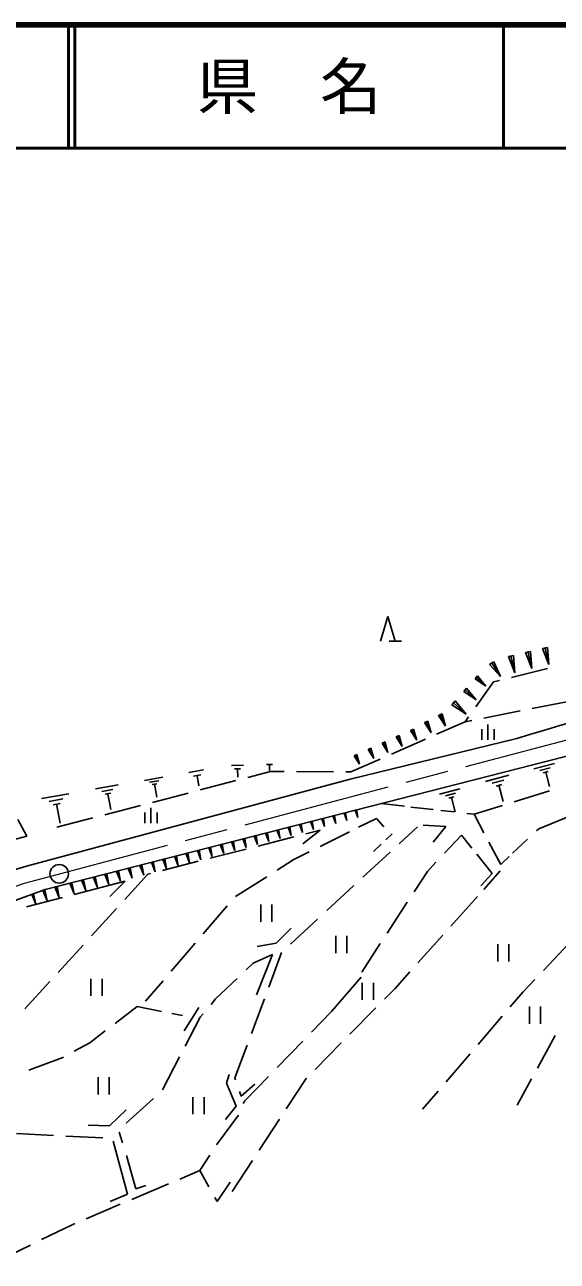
# Model space of a CAD drawing. Units: millimetres, scale not verified. Extents: x 40000 to 680000, y 20000 to 380000.
# Drawn here: x 294194 to 337360, y 279714 to 380000 of the extents above; entities that cross this region are included whole.
import ezdxf
from ezdxf.enums import TextEntityAlignment as Align

# ---------------------------------------------------------------- set-up
doc = ezdxf.new("R2010")
doc.units = ezdxf.units.MM
doc.header["$LTSCALE"] = 1000
doc.linetypes.add('CHAIN', pattern=[18.5, 12, -1.5, 3.5, -1.5])
for name, color, linetype, lineweight in [('M-BGD', 7, 'Continuous', 25), ('M-BMK', 2, 'CHAIN', 13), ('M-BMK-SRVR', 3, 'Continuous', 25), ('M-TTL', 2, 'Continuous', 140), ('M-TTL-LINE', 7, 'Continuous', 50)]:
    doc.layers.add(name, color=color, linetype=linetype, lineweight=lineweight)
doc.layers.add('M-TTL-TXT', color=7, linetype='Continuous')
doc.styles.add('ＭＳ ゴシック', font='')
doc.styles.get('ＭＳ ゴシック').set_extended_font_data('MS Gothic')

msp = doc.modelspace()

# ---------------------------------------------------------------- linework, layer by layer
at = {"layer": 'M-BGD'}
for p, q in [((323032, 329994), (323632, 331994)), ((323632, 331994), (324232, 329994)), ((324732, 329994), (323732, 329994)), ((334790, 329081), (335193, 329174)), ((334790, 329081), (335300, 327783)), ((334991, 329127), (335300, 327783)), ((335193, 329174), (335300, 327783)), ((336171, 329398), (336567, 329489)), ((336171, 329398), (336672, 328125)), ((336369, 329444), (336672, 328125)), ((336567, 329489), (336672, 328125)), ((331879, 328119), (332208, 328338)), ((331879, 328119), (332773, 327135)), ((332044, 328229), (332773, 327135)), ((332208, 328338), (332773, 327135)), ((333400, 328762), (333811, 328856)), ((333400, 328762), (333921, 327439)), ((333606, 328809), (333921, 327439)), ((333811, 328856), (333921, 327439)), ((330697, 326950), (330906, 327185)), ((330697, 326950), (331584, 326369)), ((330802, 327068), (331584, 326369)), ((330906, 327185), (331584, 326369)), ((336569, 327791), (333658, 327065)), ((329775, 325919), (330015, 326187)), ((329895, 326053), (330791, 325253)), ((330015, 326187), (330791, 325253)), ((332182, 326696), (330747, 324675)), ((332688, 326823), (332182, 326696)), ((328822, 324851), (329093, 325155)), ((328957, 325003), (329971, 324097)), ((329093, 325155), (329971, 324097)), ((329775, 325919), (330791, 325253)), ((338279, 325117), (335335, 324537)), ((327746, 323978), (328021, 324102)), ((327746, 323978), (328299, 323122)), ((327884, 324040), (328299, 323122)), ((328021, 324102), (328299, 323122)), ((328822, 324851), (329971, 324097)), ((334354, 324344), (331410, 323765)), ((326596, 323399), (326862, 323519)), ((326596, 323399), (327129, 322573)), ((326729, 323459), (327129, 322573)), ((326862, 323519), (327129, 322573)), ((329888, 323465), (327585, 322454)), ((330168, 323860), (329888, 323465)), ((330429, 323571), (329888, 323465)), ((331738, 322001), (331738, 323251)), ((326669, 322052), (323922, 320846)), ((324306, 322243), (324553, 322355)), ((324306, 322243), (324802, 321476)), ((324429, 322299), (324802, 321476)), ((324553, 322355), (324802, 321476)), ((325459, 322765), (325716, 322881)), ((325459, 322765), (325974, 321969)), ((325588, 322823), (325974, 321969)), ((325716, 322881), (325974, 321969)), ((331238, 322001), (331238, 322876)), ((332238, 322001), (332238, 322876)), ((322027, 321213), (322255, 321316)), ((322027, 321213), (322485, 320503)), ((322141, 321264), (322485, 320503)), ((322255, 321316), (322485, 320503)), ((323162, 321726), (323399, 321833)), ((323162, 321726), (323639, 320987)), ((323281, 321780), (323639, 320987)), ((323399, 321833), (323639, 320987)), ((310944, 319930), (311920, 319953)), ((313789, 319998), (314279, 320010)), ((314034, 320004), (314046, 319514)), ((323007, 320444), (320636, 319403)), ((320901, 320703), (321120, 320803)), ((320901, 320703), (321341, 320022)), ((321011, 320753), (321341, 320022)), ((321120, 320803), (321341, 320022)), ((335469, 319663), (337126, 320097)), ((303894, 318718), (305385, 318981)), ((307509, 319355), (308690, 319564)), ((307867, 319053), (308458, 319157)), ((308162, 319105), (308308, 318278)), ((311195, 319643), (311683, 319655)), ((311439, 319649), (311456, 318966)), ((314103, 319431), (312286, 318956)), ((315225, 319426), (314103, 319431)), ((319225, 319409), (316225, 319422)), ((320636, 319403), (320225, 319405)), ((331544, 318634), (333423, 319127)), ((335949, 319523), (336777, 319740)), ((336221, 319329), (336635, 319437)), ((336428, 319383), (336732, 318223)), ((299924, 318018), (301754, 318341)), ((300430, 317824), (301345, 317985)), ((304306, 318560), (305052, 318691)), ((304532, 318369), (304905, 318435)), ((304718, 318402), (304902, 317359)), ((311319, 318703), (308416, 317944)), ((327817, 317600), (329472, 318034)), ((332088, 318476), (333027, 318722)), ((332397, 318255), (332866, 318378)), ((332632, 318317), (332976, 317002)), ((295563, 317249), (297767, 317637)), ((296173, 317015), (297275, 317209)), ((300707, 317589), (301165, 317670)), ((300936, 317630), (301162, 316348)), ((307449, 317691), (304546, 316933)), ((328296, 317460), (329123, 317677)), ((328568, 317266), (328982, 317375)), ((328775, 317320), (329079, 316162)), ((333877, 316976), (336743, 317861)), ((296506, 316733), (297057, 316830)), ((296782, 316782), (297054, 315239)), ((303579, 316680), (300676, 315921)), ((303918, 315247), (303918, 316122)), ((304418, 315247), (304418, 316497)), ((304918, 315247), (304918, 316122)), ((320078, 316062), (320201, 316093)), ((320078, 316062), (320300, 315460)), ((320140, 316077), (320300, 315460)), ((320201, 316093), (320300, 315460)), ((320977, 316292), (321099, 316323)), ((320977, 316292), (321195, 315701)), ((321038, 316308), (321195, 315701)), ((321099, 316323), (321195, 315701)), ((323077, 316830), (324990, 316612)), ((325485, 316556), (327290, 316351)), ((327933, 316277), (329039, 316152)), ((330032, 316039), (330623, 315971)), ((330623, 315971), (332921, 316681)), ((330623, 315971), (331417, 314468)), ((293636, 315550), (294356, 314187)), ((299709, 315668), (296806, 314909)), ((315548, 314901), (315682, 314936)), ((315548, 314901), (315795, 314250)), ((315615, 314918), (315795, 314250)), ((315682, 314936), (315795, 314250)), ((316458, 315134), (316590, 315168)), ((316458, 315134), (316700, 314493)), ((316524, 315151), (316700, 314493)), ((316590, 315168), (316700, 314493)), ((317366, 315367), (317496, 315400)), ((317366, 315367), (317603, 314736)), ((317431, 315384), (317603, 314736)), ((317496, 315400), (317603, 314736)), ((318272, 315599), (318400, 315632)), ((318272, 315599), (318504, 314978)), ((318336, 315615), (318504, 314978)), ((318400, 315632), (318504, 314978)), ((319176, 315831), (319302, 315863)), ((319176, 315831), (319403, 315219)), ((319239, 315847), (319403, 315219)), ((319302, 315863), (319403, 315219)), ((322702, 315633), (321248, 314910)), ((323302, 314945), (322702, 315633)), ((326036, 314944), (324550, 313574)), ((328323, 314984), (326486, 315070)), ((327289, 313717), (328323, 314984)), ((338423, 315837), (335862, 314792)), ((294356, 314187), (278192, 309888)), ((311886, 313963), (312028, 314000)), ((311886, 313963), (312153, 313271)), ((311957, 313982), (312153, 313271)), ((312028, 314000), (312153, 313271)), ((312804, 314199), (312945, 314235)), ((312804, 314199), (313067, 313517)), ((312875, 314217), (313067, 313517)), ((312945, 314235), (313067, 313517)), ((313104, 313391), (316012, 314131)), ((313721, 314433), (313860, 314469)), ((313721, 314433), (313978, 313762)), ((313790, 314451), (313978, 313762)), ((313860, 314469), (313978, 313762)), ((314636, 314668), (314772, 314703)), ((314636, 314668), (314888, 314006)), ((314704, 314685), (314888, 314006)), ((314772, 314703), (314888, 314006)), ((318135, 314671), (316727, 313573)), ((316981, 314377), (318135, 314671)), ((320527, 314550), (318148, 313366)), ((323967, 314379), (323458, 313889)), ((329591, 314266), (328214, 312804)), ((330442, 313212), (329591, 314266)), ((334960, 313950), (333743, 312813)), ((335862, 314792), (335691, 314633)), ((308188, 313016), (308340, 313055)), ((308188, 313016), (308477, 312284)), ((308264, 313036), (308477, 312284)), ((308340, 313055), (308477, 312284)), ((309116, 313254), (309265, 313292)), ((309116, 313254), (309400, 312531)), ((309191, 313273), (309400, 312531)), ((309228, 312404), (312135, 313144)), ((309265, 313292), (309400, 312531)), ((310041, 313491), (310188, 313529)), ((310041, 313491), (310320, 312778)), ((310115, 313510), (310320, 312778)), ((310188, 313529), (310320, 312778)), ((310965, 313727), (311109, 313764)), ((310965, 313727), (311237, 313025)), ((311037, 313746), (311237, 313025)), ((311109, 313764), (311237, 313025)), ((317253, 312921), (315959, 312276)), ((323815, 312896), (321609, 310862)), ((323090, 313536), (322474, 312943)), ((331815, 313714), (332776, 311894)), ((304456, 312060), (304617, 312101)), ((304456, 312060), (304768, 311287)), ((304536, 312081), (304768, 311287)), ((304617, 312101), (304768, 311287)), ((305352, 311417), (308259, 312157)), ((305393, 312300), (305551, 312341)), ((305393, 312300), (305698, 311537)), ((305472, 312320), (305698, 311537)), ((305551, 312341), (305698, 311537)), ((306327, 312539), (306483, 312579)), ((306327, 312539), (306627, 311786)), ((306405, 312559), (306627, 311786)), ((306483, 312579), (306627, 311786)), ((307259, 312778), (307412, 312817)), ((307259, 312778), (307553, 312035)), ((307336, 312798), (307553, 312035)), ((307412, 312817), (307553, 312035)), ((315959, 312276), (314649, 311439)), ((327528, 312077), (326832, 311338)), ((332097, 311160), (330839, 312720)), ((332886, 312014), (332776, 311894)), ((333466, 312555), (332886, 312014)), ((299741, 310853), (299913, 310897)), ((299913, 310897), (300082, 310028)), ((300689, 311095), (300858, 311139)), ((300689, 311095), (301023, 310281)), ((300773, 311117), (301023, 310281)), ((300858, 311139), (301023, 310281)), ((301634, 311337), (301801, 311380)), ((301634, 311337), (301962, 310533)), ((301718, 311359), (301962, 310533)), ((301801, 311380), (301962, 310533)), ((302300, 309055), (304182, 311119)), ((302577, 311579), (302742, 311621)), ((302577, 311579), (302900, 310785)), ((302659, 311600), (302900, 310785)), ((302742, 311621), (302900, 310785)), ((303518, 311820), (303680, 311862)), ((303518, 311820), (303835, 311036)), ((303599, 311841), (303835, 311036)), ((303680, 311862), (303835, 311036)), ((304182, 311119), (304383, 311170)), ((313807, 310901), (311279, 309285)), ((326832, 311338), (325748, 309675)), ((332097, 311160), (331168, 310155)), ((332745, 311366), (331399, 309864)), ((296646, 310060), (296822, 310105)), ((296646, 310060), (296998, 309214)), ((296734, 310082), (296998, 309214)), ((296822, 310105), (296998, 309214)), ((297840, 310366), (298016, 310411)), ((297840, 310366), (298192, 309520)), ((297928, 310388), (298192, 309520)), ((298016, 310411), (298192, 309520)), ((302323, 310536), (298213, 309465)), ((298792, 310609), (298965, 310654)), ((298792, 310609), (299138, 309774)), ((298879, 310632), (299138, 309774)), ((298965, 310654), (299138, 309774)), ((299741, 310853), (300082, 310028)), ((299827, 310875), (300082, 310028)), ((301084, 309297), (302323, 310536)), ((320874, 310184), (318669, 308150)), ((297245, 309213), (294342, 308457)), ((294756, 309459), (294914, 309517)), ((294756, 309459), (295090, 308686)), ((294835, 309488), (295090, 308686)), ((294914, 309517), (295090, 308686)), ((295658, 309786), (295832, 309849)), ((295658, 309786), (296018, 308936)), ((295745, 309818), (296018, 308936)), ((295832, 309849), (296018, 308936)), ((330894, 309301), (328740, 306898)), ((299604, 306100), (301626, 308316)), ((310610, 308546), (308659, 306268)), ((313319, 308645), (313319, 307245)), ((314219, 307245), (314219, 308645)), ((325202, 308837), (323564, 306324)), ((317934, 307472), (315729, 305438)), ((315790, 306729), (314579, 305518)), ((319402, 306110), (319402, 304710)), ((320302, 304710), (320302, 306110)), ((328073, 306154), (326070, 303920)), ((296909, 303145), (298931, 305361)), ((308009, 305508), (306058, 303229)), ((314579, 305518), (313030, 305236)), ((323018, 305486), (321509, 303171)), ((332539, 305434), (332539, 304034)), ((333439, 304034), (333439, 305434)), ((338294, 305483), (336233, 303304)), ((312711, 303881), (312150, 303347)), ((314269, 304588), (312711, 303881)), ((312974, 301322), (314269, 304588)), ((315013, 304747), (313968, 301935)), ((325403, 303175), (324213, 301848)), ((294213, 300189), (296235, 302406)), ((299562, 302630), (299562, 301230)), ((300462, 301230), (300462, 302630)), ((305407, 302470), (303991, 300815)), ((311425, 302658), (309668, 300987)), ((321453, 302749), (319060, 299961)), ((321556, 302309), (321556, 300909)), ((322456, 300909), (322456, 302309)), ((335545, 302578), (334559, 301536)), ((309668, 300987), (309296, 300548)), ((313620, 300998), (312576, 298185)), ((324213, 301848), (323359, 300980)), ((334559, 301536), (333542, 300346)), ((303316, 300367), (301511, 298997)), ((305273, 299976), (303316, 300367)), ((308301, 300283), (307118, 298396)), ((319060, 299961), (317441, 298291)), ((322657, 300268), (320552, 298130)), ((335115, 300366), (335115, 298966)), ((336015, 298966), (336015, 300366)), ((306977, 299635), (306124, 299806)), ((308410, 299504), (307196, 297171)), ((308649, 299786), (308410, 299504)), ((332893, 299585), (330944, 297305)), ((300715, 298392), (299458, 297439)), ((337182, 298016), (335749, 295380)), ((299458, 297439), (298212, 296753)), ((312228, 297248), (311237, 294581)), ((316745, 297573), (314658, 295418)), ((319851, 297418), (317746, 295280)), ((297280, 296240), (294529, 295213)), ((297335, 296271), (297280, 296240)), ((306734, 296284), (305349, 293622)), ((330294, 296545), (328345, 294264)), ((310774, 294857), (310548, 294169)), ((300133, 294646), (300133, 293246)), ((301033, 293246), (301033, 294646)), ((310548, 294169), (311337, 292304)), ((311237, 294581), (311288, 294434)), ((311744, 293117), (312833, 294074)), ((313962, 294700), (312048, 292724)), ((317004, 294526), (315391, 292065)), ((317044, 294567), (317004, 294526)), ((335272, 294502), (334114, 292371)), ((304643, 292924), (302422, 290906)), ((307831, 293031), (307831, 291631)), ((308731, 291631), (308731, 293031)), ((311615, 293489), (311744, 293117)), ((327695, 293504), (326449, 292046)), ((301073, 290690), (302425, 291985)), ((311337, 292304), (310473, 291215)), ((312048, 292724), (311913, 292515)), ((311509, 291569), (309740, 289156)), ((314843, 291229), (313199, 288720)), ((296521, 289922), (293525, 290077)), ((300516, 289716), (297520, 289871)), ((299346, 290765), (301073, 290690)), ((301849, 290188), (302121, 289310)), ((302519, 285152), (301355, 289467)), ((302443, 288287), (303213, 285602)), ((309197, 288317), (308387, 287064)), ((312651, 287883), (311007, 285374)), ((308387, 287064), (306772, 286380)), ((308387, 287064), (309125, 285749)), ((305858, 285993), (302862, 284724)), ((303213, 285602), (304020, 285865)), ((309795, 284557), (310837, 286134)), ((301111, 284551), (302519, 285152)), ((309615, 284877), (309795, 284557)), ((301941, 284334), (299179, 283164)), ((298036, 282680), (295557, 281469)), ((298258, 282774), (298036, 282680)), ((294658, 281030), (291962, 279714))]:
    msp.add_line(p, q, dxfattribs=at)
for points in [[(351784, 323898), (348603, 323368), (295854, 309857), (290288, 307842)], [(287699, 309747), (294350, 311749), (320566, 318826), (334092, 322111)]]:
    msp.add_lwpolyline(points, dxfattribs=at)
msp.add_arc((420318, 42974), 292151, 104.89489, 107.16603, dxfattribs=at)
at = {"layer": 'M-BMK'}
msp.add_lwpolyline([(287550, 308033), (294168, 310392), (346855, 324307)], dxfattribs=at)
at = {"layer": 'M-BMK-SRVR'}
msp.add_circle((296991, 311137), 750, dxfattribs=at)
at = {"layer": 'M-TTL'}
msp.add_line((680000, 380000), (40000, 380000), dxfattribs=at)
at = {"layer": 'M-TTL-LINE'}
for p, q in [((297750, 380000), (297750, 370000)), ((298250, 380000), (298250, 370000)), ((333000, 380000), (333000, 370000)), ((40000, 370000), (680000, 370000))]:
    msp.add_line(p, q, dxfattribs=at)

# ---------------------------------------------------------------- texts
at = {"layer": 'M-TTL-TXT', "style": 'ＭＳ ゴシック'}
msp.add_text('県\u3000名', height=3666, dxfattribs=at).set_placement((315625, 375000), align=Align.MIDDLE_CENTER)

doc.saveas('drawing.dxf')
